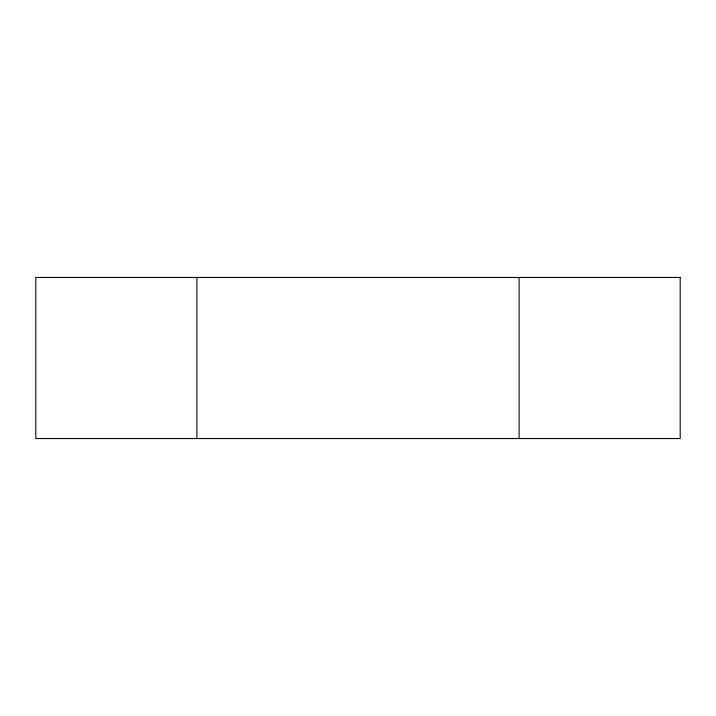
<?xml version="1.0" encoding="UTF-8"?>
<svg xmlns="http://www.w3.org/2000/svg" width="716" height="716" viewBox="0 0 716 716"><rect width="100%" height="100%" fill="white"/><g stroke="black" fill="none" stroke-linecap="round" stroke-linejoin="round"><path stroke-width="1.07" d="M519.1 277.45L519.1 438.55M196.9 277.45L196.9 438.55M680.2 277.45L35.8 277.45L35.8 438.55L680.2 438.55L680.2 277.45"/></g></svg>
